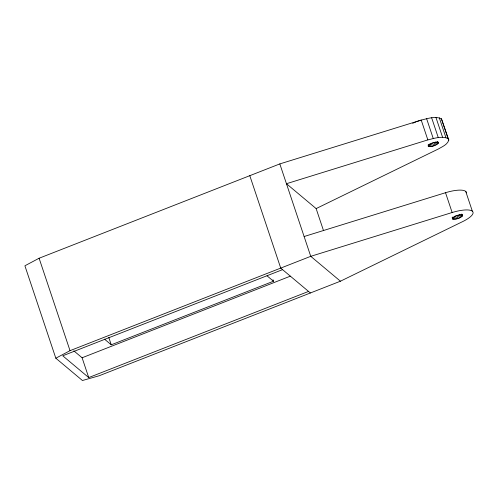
<?xml version="1.0" encoding="UTF-8"?>
<svg xmlns="http://www.w3.org/2000/svg" width="498" height="498" viewBox="0 0 498 498"><rect width="100%" height="100%" fill="white"/><g stroke="black" fill="none" stroke-linecap="round" stroke-linejoin="round"><path stroke-width="0.75" d="M438.327 143.119L438.091 142.341C434.611 141.756 430.552 143.138 428.099 145.659L428.33 146.437C431.81 147.022 435.868 145.64 438.327 143.119L437.835 141.65M462.623 215.74L462.387 214.962C458.907 214.377 454.855 215.759 452.396 218.28L452.626 219.052C456.106 219.643 460.164 218.261 462.623 215.74L462.132 214.271M448.804 140.044C447.497 144.675 442.336 146.611 438.57 148.883L316.137 208.587L286.45 183.718L427.85 139.901C434.306 138.4 441.639 135.686 448.051 138.575L448.804 140.044L441.421 118.767C435.009 115.872 427.676 118.586 421.221 120.086L279.826 163.91L39.099 258.238L24.9 265.783L55.826 358.211L82.431 380.509L99.214 375.741L340.433 281.202L462.866 221.498A21.806 6.269 -18.5 0 0 472.347 211.196L465.717 191.388M55.826 358.211L70.025 350.667L310.746 256.327L452.147 212.515A21.806 6.269 -18.5 0 1 472.347 211.196M282.571 269.642L62.742 355.796L88.725 377.577L308.555 291.423M104.48 339.132L111.253 344.809L273.489 281.227L272.997 279.758M73.829 350.841L82.102 357.769L290.359 276.153M304.122 236.519L445.523 192.707A21.806 6.269 -18.5 0 1 466.47 192.857M340.433 281.202L310.746 256.327L279.826 163.91M310.403 292.973L280.723 268.092L249.797 175.669M267.028 275.811L273.489 281.227M441.421 118.767L448.051 138.575M439.304 117.827L445.928 137.641M435.962 117.491L442.591 137.299M431.635 117.777L438.259 137.585M437.182 141.451L437.916 143.654M461.478 214.072L462.212 216.269M436.453 142.036L437.188 144.239M460.75 214.657L461.484 216.854M435.208 141.899L436.192 144.831M459.505 214.514L460.488 217.445M426.605 118.661L433.235 138.469M434.007 142.459L434.991 145.397M458.303 215.08L459.287 218.012M432.681 142.957L433.665 145.889M456.977 215.572L457.961 218.51M431.33 143.349L432.308 146.281M455.626 215.964L456.61 218.902M430.035 143.611L431.019 146.549M454.332 216.232L455.315 219.164M427.85 139.901L421.221 120.086A21.8 6.262 -18.5 0 0 416.502 121.705M445.523 192.707L452.147 212.515M429.139 144.464L429.874 146.667M453.435 217.084L454.17 219.282M428.218 144.426L428.959 146.63M452.52 217.047L453.255 219.245M452.14 217.589L452.626 219.052M316.137 208.587L323.501 230.593M108.801 337.47L111.253 344.809M82.102 357.769L88.725 377.577M39.099 258.238L70.025 350.667M412.661 123.305A21.8 6.262 -18.5 0 1 415.849 121.96"/></g></svg>
